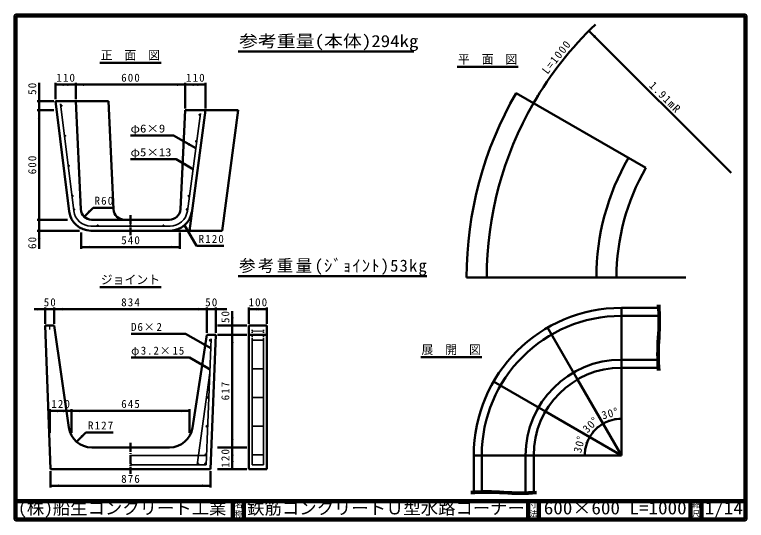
# Model space of a CAD drawing. Units: millimetres, scale not verified. Extents: x 100 to 4105, y 100 to 2870.
import ezdxf
from ezdxf.enums import TextEntityAlignment as Align

# ---------------------------------------------------------------- set-up
doc = ezdxf.new("R2010")
doc.units = ezdxf.units.MM
doc.header["$LTSCALE"] = 5
doc.linetypes.add('USER1', pattern=[13.4, 10, -1.2, 1, -1.2])
doc.linetypes.add('USER2', pattern=[2.2, 1, -1.2])
doc.layers.add('V-nasSTD', color=7, linetype='Continuous', lineweight=50)
doc.styles.add('ＭＳ ゴシック', font='')
doc.styles.get('ＭＳ ゴシック').set_extended_font_data('MS Gothic')

msp = doc.modelspace()

# ---------------------------------------------------------------- hatches: boundary and pattern name
at = {"layer": 'V-nasSTD'}
for points in [[(3243.449, 2780.965), (3283.049, 2752.683), (3271.736, 2741.368)], [(369.21, 2494.086), (324.21, 2486.586), (369.21, 2479.086)], [(389.21, 2479.086), (434.21, 2486.586), (389.21, 2494.086)], [(479.21, 2494.086), (434.21, 2486.586), (479.21, 2479.086)], [(989.21, 2479.086), (1034.21, 2486.586), (989.21, 2494.086)], [(1079.21, 2494.086), (1034.21, 2486.586), (1079.21, 2479.086)], [(1099.21, 2479.086), (1144.21, 2486.586), (1099.21, 2494.086)], [(241.71, 2441.586), (234.21, 2396.586), (226.71, 2441.586)], [(2957.719, 2430.709), (2939.956, 2385.405), (2971.453, 2422.499)], [(352.522, 2371.202, 0.41421), (355.881, 2368.61, 0.41421), (358.473, 2371.969, 1)], [(241.71, 2301.586), (234.21, 2346.586), (226.71, 2301.586)], [(1115.604, 2321.201, 1), (1109.653, 2321.971, 0.41421), (1112.243, 2318.611, 0.41421)], [(372.83, 2206.202, 0.41421), (376.189, 2203.61, 0.41421), (378.781, 2206.969, 1)], [(1048.48, 2154.189), (1091.202, 2138.184), (1055.98, 2167.179)], [(1096.27, 2176.201, 1), (1090.32, 2176.971, 0.41421), (1092.91, 2173.611, 0.41421)], [(393.138, 2041.202, 0.41421), (396.497, 2038.61, 0.41421), (399.089, 2041.969, 1)], [(1027.976, 2044.091), (1070.697, 2028.086), (1035.476, 2057.081)], [(1076.27, 2026.201, 0.76286), (1070.932, 2028.434, 0.4949), (1072.138, 2023.818, 0.4949)], [(413.445, 1876.202, 0.41421), (416.804, 1873.61, 0.41421), (419.396, 1876.969, 1)], [(1056.27, 1876.201, 1), (1050.32, 1876.971, 1)], [(422.553, 1802.202, 0.41421), (425.912, 1799.61, 0.41421), (428.504, 1802.969, 1)], [(1046.404, 1802.201, 1), (1040.453, 1802.971, 1)], [(226.71, 1791.586), (234.21, 1746.586), (241.71, 1791.586)], [(506.584, 1800.315), (480.067, 1763.192), (517.191, 1789.709)], [(241.71, 1641.586), (234.21, 1686.586), (226.71, 1641.586)], [(554.21, 1711.586, -1), (554.21, 1717.586, -1)], [(734.21, 1711.586, 1), (734.21, 1717.586, 1)], [(914.21, 1711.586, 1), (914.21, 1717.586, 1)], [(1059.19, 1681.078), (1030.195, 1716.3), (1046.199, 1673.578)], [(509.21, 1604.086), (464.21, 1596.586), (509.21, 1589.086)], [(959.21, 1589.086), (1004.21, 1596.586), (959.21, 1604.086)], [(222.21, 1249.204), (267.21, 1256.704), (222.21, 1264.204)], [(362.21, 1264.204), (317.21, 1256.704), (362.21, 1249.204)], [(1106.21, 1249.204), (1151.21, 1256.704), (1106.21, 1264.204)], [(1246.21, 1264.204), (1201.21, 1256.704), (1246.21, 1249.204)], [(1426.21, 1264.204), (1381.21, 1256.704), (1426.21, 1249.204)], [(1436.21, 1249.204), (1481.21, 1256.704), (1436.21, 1264.204)], [(1283.71, 1211.704), (1291.21, 1166.704), (1298.71, 1211.704)], [(1175.013, 1086.554, 1), (1167.018, 1086.855, 0.41421), (1170.865, 1082.707, 0.41421)], [(1298.71, 1071.704), (1291.21, 1116.704), (1283.71, 1071.704)], [(1130.569, 1058.467), (1173.29, 1042.463), (1138.069, 1071.458)], [(1118.697, 947.709), (1161.419, 931.704), (1126.197, 960.699)], [(1168.88, 929.554, 1), (1160.886, 929.855, 1)], [(1162.747, 772.554, 1), (1154.753, 772.855, 1)], [(336.81, 707.204), (291.81, 699.704), (336.81, 692.204)], [(366.81, 692.204), (411.81, 699.704), (366.81, 707.204)], [(456.81, 707.204), (411.81, 699.704), (456.81, 692.204)], [(1011.81, 692.204), (1056.81, 699.704), (1011.81, 707.204)], [(3352.343, 652.303), (3320.877, 629.381), (3358.076, 640.858)], [(3382.302, 661.425), (3420.877, 656.176), (3382.685, 648.631)], [(1156.614, 615.554, 1), (1148.62, 615.855, 0.41421), (1152.466, 611.707, 0.41421)], [(3284.967, 614.347), (3320.877, 629.381), (3291.784, 603.514)], [(465.326, 567.927), (438.809, 530.803), (475.933, 557.32)], [(3262.841, 592.028), (3247.671, 556.176), (3273.649, 585.171)], [(1283.71, 544.704), (1291.21, 499.704), (1298.71, 544.704)], [(3223.7, 525.502), (3247.671, 556.176), (3234.944, 519.385)], [(1298.71, 454.704), (1291.21, 499.704), (1283.71, 454.704)], [(3216.481, 494.857), (3220.877, 456.176), (3229.264, 494.191)], [(1146.484, 454.704, 0.40282), (1150.481, 458.548, 0.67526), (1143.711, 461.587, 0.67526)], [(734.21, 404.704, 0.41421), (738.21, 408.704, 0.41421), (734.21, 412.704)], [(1106.968, 408.704, 1), (1098.968, 408.704, 1)], [(1144.531, 404.704, 0.40657), (1148.53, 408.6, 0.67292), (1141.74, 411.569, 0.67292)], [(1283.71, 424.704), (1291.21, 379.704), (1298.71, 424.704)], [(341.235, 297.204), (296.235, 289.704), (341.235, 282.204)], [(1127.235, 282.204), (1172.235, 289.704), (1127.235, 297.204)]]:
    msp.add_hatch(color=256, dxfattribs=at).paths.add_polyline_path(points)

# ---------------------------------------------------------------- linework, layer by layer
at = {"layer": 'V-nasSTD', "lineweight": 100}
for p, q in [((105, 2865), (105, 105)), ((4100, 2865), (105, 2865)), ((4100, 105), (4100, 2865)), ((105, 205), (4100, 205)), ((1295, 205), (1295, 105)), ((1355, 205), (1355, 105)), ((2910, 205), (2910, 105)), ((2970, 205), (2970, 105)), ((3800, 205), (3800, 105)), ((3800, 205), (3800, 105)), ((3860, 205), (3860, 105)), ((105, 105), (4100, 105))]:
    msp.add_line(p, q, dxfattribs=at)
at = {"layer": 'V-nasSTD'}
for p, q in [((3243.449, 2780.965), (4021.312, 2003.192)), ((1323.917, 2668.186), (2284.917, 2668.186)), ((567.082, 2606.586), (901.338, 2606.586)), ((2522.084, 2584.504), (2856.34, 2584.504)), ((234.21, 2396.586), (234.21, 2496.586)), ((324.21, 2496.586), (324.21, 2406.586)), ((324.21, 2486.586), (434.21, 2486.586)), ((434.21, 2496.586), (434.21, 2406.586)), ((434.21, 2486.586), (1034.21, 2486.586)), ((1034.21, 2496.586), (1034.21, 2356.586)), ((1034.21, 2486.586), (1144.21, 2486.586)), ((1144.21, 2496.586), (1144.21, 2356.586)), ((2844.691, 2440.402), (3554.848, 2030.429)), ((224.21, 2396.586), (314.21, 2396.586)), ((234.21, 2396.586), (234.21, 2346.586)), ((324.21, 2396.586), (398.629, 1791.927)), ((614.21, 2396.586), (324.21, 2396.586)), ((434.21, 2396.586), (461.568, 1803.819)), ((614.21, 2396.586), (641.568, 1803.819)), ((224.21, 2346.586), (314.21, 2346.586)), ((234.21, 2346.586), (234.21, 1746.586)), ((1007.06, 1803.589), (1034.21, 2346.586)), ((1324.21, 2346.586), (1034.21, 2346.586)), ((1056.21, 1686.586), (1144.21, 2346.586)), ((1236.21, 1686.586), (1324.21, 2346.586)), ((734.095, 2208.086), (970.129, 2208.086)), ((970.129, 2208.086), (1091.202, 2138.184)), ((734.095, 2078.086), (984.095, 2078.086)), ((984.095, 2078.086), (1070.697, 2028.086)), ((480.067, 1763.192), (529.565, 1812.69)), ((529.565, 1812.69), (639.565, 1812.69)), ((224.21, 1746.586), (389.21, 1746.586)), ((234.21, 1746.586), (234.21, 1686.586)), ((521.504, 1746.586), (947.135, 1746.586)), ((224.21, 1686.586), (454.21, 1686.586)), ((234.21, 1686.586), (234.21, 1586.586)), ((517.731, 1686.586), (1236.21, 1686.586)), ((1030.195, 1716.3), (1095.195, 1603.716)), ((464.21, 1676.586), (464.21, 1586.586)), ((1004.21, 1676.586), (1004.21, 1586.586)), ((1245.195, 1603.716), (1095.195, 1603.716)), ((464.21, 1596.586), (1004.21, 1596.586)), ((1323.917, 1438.304), (2355.417, 1438.304)), ((2574.101, 1430.469), (3394.101, 1430.469)), ((3394.101, 1430.469), (3774.101, 1430.469)), ((567.082, 1376.704), (901.338, 1376.704)), ((207.21, 1256.704), (267.21, 1256.704)), ((267.21, 1266.704), (267.21, 1176.704)), ((267.21, 1256.704), (317.21, 1256.704)), ((317.21, 1266.704), (317.21, 1176.704)), ((317.21, 1256.704), (1151.21, 1256.704)), ((1151.21, 1266.704), (1151.21, 1126.704)), ((1151.21, 1256.704), (1201.21, 1256.704)), ((1201.21, 1266.704), (1201.21, 1126.704)), ((1201.21, 1256.704), (1261.21, 1256.704)), ((1291.21, 1166.704), (1291.21, 1246.704)), ((1381.21, 1266.704), (1381.21, 1176.704)), ((1481.21, 1256.704), (1381.21, 1256.704)), ((1481.21, 1266.704), (1481.21, 1176.704)), ((3420.877, 1264.176), (3621.914, 1264.176)), ((3420.877, 1264.176), (3420.877, 936.176)), ((3420.877, 1220.176), (3623.721, 1220.176)), ((267.21, 1166.704), (296.235, 379.704)), ((317.21, 1166.704), (267.21, 1166.704)), ((317.21, 1166.704), (396.327, 608.87)), ((1371.21, 1166.704), (1211.21, 1166.704)), ((1291.21, 1116.704), (1291.21, 1166.704)), ((1381.21, 1166.704), (1381.21, 379.704)), ((1481.21, 1166.704), (1381.21, 1166.704)), ((1481.21, 379.704), (1481.21, 1166.704)), ((737.496, 1121.704), (1036.04, 1121.704)), ((1036.04, 1121.704), (1173.29, 1042.463)), ((3016.877, 1155.924), (3180.877, 871.868)), ((1073.302, 607.497), (1151.21, 1116.704)), ((1201.21, 1116.704), (1151.21, 1116.704)), ((1172.235, 379.704), (1201.21, 1116.704)), ((1371.21, 1116.704), (1211.21, 1116.704)), ((1291.21, 1116.704), (1291.21, 499.704)), ((1481.21, 1116.704), (1381.21, 1116.704)), ((737.496, 991.704), (1057.496, 991.704)), ((1057.496, 991.704), (1161.419, 931.704)), ((2322.673, 993.377), (2656.929, 993.377)), ((3420.877, 980.176), (3618.032, 980.176)), ((3420.877, 936.176), (3420.877, 456.176)), ((3420.877, 936.176), (3619.839, 936.176)), ((2721.128, 860.176), (3005.184, 696.176)), ((3180.877, 871.868), (3420.877, 456.176)), ((291.81, 709.704), (291.81, 579.704)), ((411.81, 699.704), (291.81, 699.704)), ((411.81, 709.704), (411.81, 579.704)), ((411.81, 699.704), (1056.81, 699.704)), ((1056.81, 709.704), (1056.81, 579.704)), ((3005.184, 696.176), (3420.877, 456.176)), ((438.809, 530.803), (489.721, 581.715)), ((489.721, 581.715), (639.721, 581.715)), ((522.068, 499.704), (947.763, 499.704)), ((1371.21, 499.704), (1211.21, 499.704)), ((1291.21, 499.704), (1291.21, 379.704)), ((2612.877, 257.213), (2612.877, 456.176)), ((2612.877, 456.176), (2940.877, 456.176)), ((2656.877, 259.021), (2656.877, 456.176)), ((2896.877, 253.331), (2896.877, 456.176)), ((2940.877, 456.176), (3420.877, 456.176)), ((2940.877, 255.138), (2940.877, 456.176)), ((296.235, 379.704), (1172.235, 379.704)), ((296.235, 369.704), (296.235, 279.704)), ((1172.235, 369.704), (1172.235, 279.704)), ((1371.21, 379.704), (1211.21, 379.704)), ((1381.21, 379.704), (1481.21, 379.704)), ((296.235, 289.704), (1172.235, 289.704))]:
    msp.add_line(p, q, dxfattribs=at)
at = {"layer": 'V-nasSTD', "lineweight": 35}
for p, q in [((351.37, 2380.562), (423.442, 1794.981)), ((1045.314, 1794.03), (1116.683, 2329.293)), ((517.731, 1711.586), (951.148, 1711.586)), ((1148.377, 404.704), (1175.311, 1094.704)), ((1399.96, 1094.704), (1399.96, 404.704)), ((1462.46, 1086.704), (1399.96, 1086.704)), ((1462.46, 404.704), (1462.46, 1094.704)), ((1462.46, 929.704), (1399.96, 929.704)), ((1098.377, 404.704), (1168.073, 908.895)), ((1462.46, 772.704), (1399.96, 772.704)), ((1462.46, 615.704), (1399.96, 615.704)), ((734.21, 454.704), (1150.331, 454.704)), ((1462.46, 458.704), (1399.96, 458.704)), ((734.21, 404.704), (1148.377, 404.704)), ((1399.96, 404.704), (1462.46, 404.704))]:
    msp.add_line(p, q, dxfattribs=at)
at = {"layer": 'V-nasSTD', "linetype": 'USER1'}
for p, q in [((734.21, 1771.586), (734.21, 1661.586)), ((734.21, 524.704), (734.21, 354.704))]:
    msp.add_line(p, q, dxfattribs=at)
at = {"layer": 'V-nasSTD', "lineweight": 25}
msp.add_line((292.21, 1144.704), (292.21, 1166.704), dxfattribs=at)
at = {"layer": 'V-nasSTD', "linetype": 'USER2', "lineweight": 35}
for p, q in [((1399.96, 1094.704), (1399.96, 1144.704)), ((1462.46, 1136.704), (1399.96, 1136.704)), ((1462.46, 1094.704), (1462.46, 1144.704))]:
    msp.add_line(p, q, dxfattribs=at)
at = {"layer": 'V-nasSTD', "lineweight": 13}
msp.add_lwpolyline([(100, 100), (100, 2870), (4105, 2870), (4105, 100)], close=True, dxfattribs=at)
at = {"layer": 'V-nasSTD', "lineweight": 35}
for centre, radius in [((355.498, 2371.586), 3), ((1112.629, 2321.586), 3), ((375.806, 2206.586), 3), ((1093.295, 2176.586), 3), ((396.113, 2041.586), 3), ((1073.295, 2026.586), 3), ((416.421, 1876.586), 3), ((1053.295, 1876.586), 3), ((425.529, 1802.586), 3), ((1043.429, 1802.586), 3), ((554.21, 1714.586), 3), ((734.21, 1714.586), 3), ((914.21, 1714.586), 3), ((1171.016, 1086.704), 4), ((1164.883, 929.704), 4), ((1158.75, 772.704), 4), ((1152.617, 615.704), 4), ((1146.484, 458.704), 4), ((1102.968, 408.704), 4), ((1144.531, 408.704), 4)]:
    msp.add_circle(centre, radius, dxfattribs=at)
at = {"layer": 'V-nasSTD'}
for centre, radius, start, end in [((4594.101, 1430.469), 1910, 133.50343, 150.00221), ((4594.101, 1430.469), 2020, 150.00221, 180), ((4594.101, 1430.469), 1910, 150.00221, 180), ((4594.101, 1430.469), 1310, 150.00221, 180), ((4594.101, 1430.469), 1200, 150.00221, 180), ((521.504, 1806.586), 60, 182.64255, 270), ((701.504, 1806.586), 60, 182.64255, 270), ((947.135, 1806.586), 60, 270, 357.13759), ((517.731, 1806.586), 120, 187.0165, 270), ((951.148, 1806.586), 120, 270, 352.40536), ((3420.877, 456.176), 808, 90, 180), ((2356.852, 1190.176), 1267.225, 355.92735, 4.07265), ((2364.852, 1190.176), 1267.225, 355.92735, 4.07265), ((3420.877, 456.176), 764, 90, 180), ((4884.902, 1010.176), 1267.225, 175.92735, 184.07265), ((4892.902, 1010.176), 1267.225, 175.92735, 184.07265), ((3420.877, 456.176), 524, 90, 180), ((3420.877, 456.176), 480, 90, 180), ((3420.877, 456.176), 200, 90, 120), ((522.068, 626.704), 127, 188.07237, 270), ((947.763, 626.704), 127, 270, 351.30129), ((3420.877, 456.176), 200, 120, 150.00221), ((3420.877, 456.176), 200, 150.00221, 180), ((2686.877, -1007.849), 1267.225, 85.92735, 94.07265), ((2686.877, -1015.849), 1267.225, 85.92735, 94.07265), ((2866.877, 1520.201), 1267.225, 265.92735, 274.07265), ((2866.877, 1512.201), 1267.225, 265.92735, 274.07265)]:
    msp.add_arc(centre, radius, start, end, dxfattribs=at)
at = {"layer": 'V-nasSTD', "lineweight": 35}
for centre, radius, start, end in [((517.731, 1806.586), 95, 187.0165, 270), ((951.148, 1806.586), 95, 270, 352.40536), ((734.21, 408.704), 4, 270, 90)]:
    msp.add_arc(centre, radius, start, end, dxfattribs=at)

# ---------------------------------------------------------------- texts
at = {"layer": 'V-nasSTD', "style": 'ＭＳ ゴシック'}
for s, height, width, p in [('参考重量(本体)294kg', 65.98, 1.15, (1327.917, 2758.186)), ('φ6×9', 43.99, 1.15, (734.095, 2268.086)), ('φ5×13', 43.99, 1.15, (734.095, 2138.086)), ('600×600 L=1000', 69.65, 1.1, (2996.25, 202.47)), ('1/14', 69.65, 1.1, (3877.5, 202.582))]:
    msp.add_text(s, height=height, dxfattribs=dict(at, width=width)).set_placement(p, align=Align.TOP_LEFT)
for s, height, p in [('正\u3000面\u3000図', 47.65, (571.078, 2671.586)), ('平\u3000面\u3000図', 47.65, (2526.08, 2649.504)), ('ジョイント', 47.65, (571.078, 1441.704)), ('展\u3000開\u3000図', 47.65, (2326.669, 1058.377)), ('(株)船生コンクリート工業', 69.65, (119.206, 202.55)), ('名', 30.79, (1303.982, 200.999)), ('鉄筋コンクリートＵ型水路コーナー', 69.65, (1372.5, 202.47)), ('寸', 30.79, (2918.982, 200.999)), ('縮', 30.79, (3808.982, 200.999)), ('称', 30.79, (1303.976, 151.01)), ('法', 30.79, (2918.976, 151.01)), ('尺', 30.79, (3808.976, 151.01))]:
    msp.add_text(s, height=height, dxfattribs=at).set_placement(p, align=Align.TOP_LEFT)
at = {"layer": 'V-nasSTD', "char_height": 43.99, "attachment_point": 1, "style": 'ＭＳ ゴシック'}
for s, insert, rotation in [('\\T1.2;L=1000', (2981.966, 2567.547), 51.753), ('\\T1.2;50', (174.21, 2430.586), 90), ('\\T1.2;1.91mR', (3600.554, 2508.749), 315.003), ('\\T1.2;600', (174.21, 1995.599), 90), ('\\T1.2;60', (174.21, 1586.586), 90), ('\\T1.2;50', (1231.21, 1180.704), 90), ('\\T1.2;617', (1231.21, 757.217), 90), ('\\T1.15;30°', (3307.702, 695.023), 15), ('\\T1.15;30°', (3203.441, 606.436), 45), ('\\T1.15;30°', (3157.442, 477.587), 75), ('\\T1.2;120', (1231.21, 388.717), 90)]:
    msp.add_mtext(s, dxfattribs=dict(at, insert=insert, rotation=rotation))
at = {"layer": 'V-nasSTD', "attachment_point": 1, "style": 'ＭＳ ゴシック'}
for s, insert, char_height in [('\\T1.2;110', (328.223, 2546.586), 43.99), ('\\T1.2;600', (683.223, 2546.586), 43.99), ('\\T1.2;110', (1038.223, 2546.586), 43.99), ('\\T1.2;R60', (537.565, 1872.69), 43.99), ('\\T1.2;540', (683.493, 1656.586), 43.99), ('\\T1.2;R120', (1107.195, 1663.716), 43.99), ('\\T1.15;参考重量(ｼﾞｮｲﾝﾄ)53kg', (1327.917, 1528.304), 65.98), ('\\T1.2;50', (259.219, 1316.704), 43.99), ('\\T1.2;834', (683.223, 1316.704), 43.99), ('\\T1.2;50', (1143.219, 1316.704), 43.99), ('\\T1.2;100', (1380.223, 1316.704), 43.99), ('\\T1.16;D6×2', (737.496, 1181.704), 43.99), ('\\T1.16;φ3.2×15', (737.496, 1051.704), 43.99), ('\\T1.2;120', (300.823, 759.704), 43.99), ('\\T1.2;645', (683.323, 759.704), 43.99), ('\\T1.2;R127', (501.721, 641.715), 43.99), ('\\T1.2;876', (683.248, 349.704), 43.99)]:
    msp.add_mtext(s, dxfattribs=dict(at, insert=insert, char_height=char_height))

doc.saveas('drawing.dxf')
